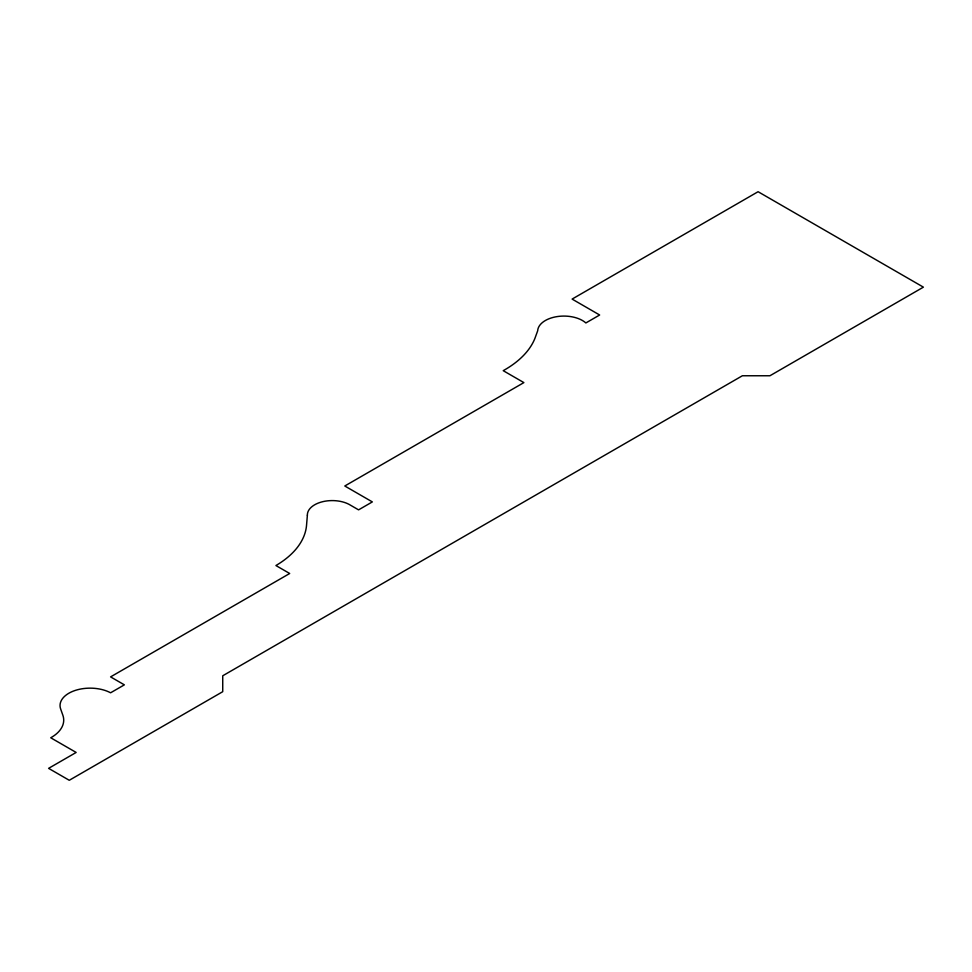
<?xml version="1.0" encoding="UTF-8"?>
<svg xmlns="http://www.w3.org/2000/svg" width="972" height="972" viewBox="0 0 972 972"><rect width="100%" height="100%" fill="white"/><g stroke="black" fill="none" stroke-linecap="round" stroke-linejoin="round"><path stroke-width="1.46" d="M307.371 515.196L306.545 525.245A106.701 61.601 0 0 1 275.914 565.534L289.692 573.492L110.589 676.889L124.367 684.847L110.589 692.793A30.071 17.362 0 0 0 75.391 690.375A30.071 17.362 0 0 0 60.653 708.989L62.852 715.222A42.44 24.507 0 0 1 50.726 737.772L76.156 752.449L48.6 768.354L69.267 780.285L222.734 691.687L222.734 675.783L742.377 375.763L769.933 375.763L923.4 287.153L758.087 191.715L572.107 299.084L599.651 315.001L585.873 322.947A26.232 15.151 0 0 0 556.822 316.641A26.232 15.151 0 0 0 537.686 330.759L534.916 338.39A112.801 65.124 0 0 1 503.217 370.672L523.884 382.603L344.793 486L372.349 501.904L358.571 509.863L350.746 505.343A24.895 14.373 0 0 0 323.141 501.588A24.895 14.373 0 0 0 307.371 515.196"/></g></svg>
